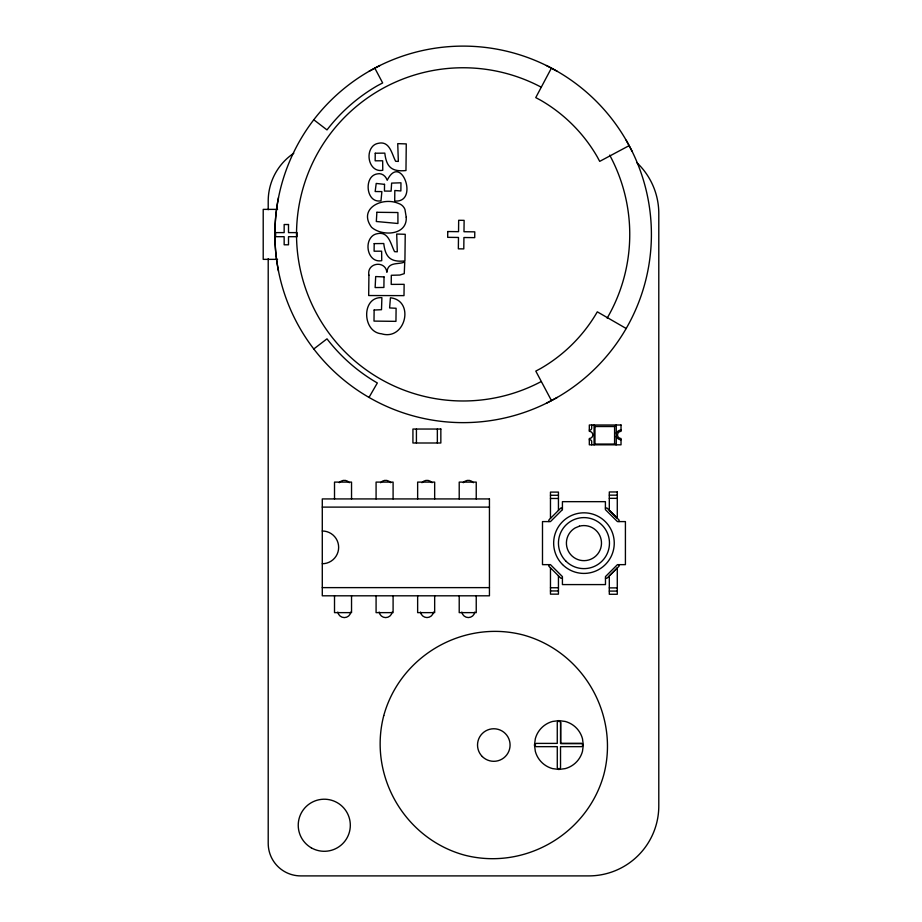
<?xml version="1.0" encoding="UTF-8"?>
<svg xmlns="http://www.w3.org/2000/svg" width="922" height="922" viewBox="0 0 922 922"><rect width="100%" height="100%" fill="white"/><g stroke="black" fill="none" stroke-linecap="round" stroke-linejoin="round"><path stroke-width="1.38" d="M278.49 197.642C273.753 221.833 273.753 246.9 278.49 271.103M551.379 68.17L535.751 97.605L540.603 100.198A154.931 154.931 0 0 1 597.306 156.901L599.703 161.373L629.092 145.664M369.007 397.417A188.272 188.272 0 0 1 369.007 71.328A188.272 188.272 0 0 1 651.405 234.372A188.272 188.272 0 0 1 369.007 397.417L377.34 382.976A171.596 171.596 0 0 1 326.999 338.835L313.78 348.977M594.967 426.529L614.594 426.529L616.265 425.007L616.265 444.819L614.594 444.058L594.967 444.058L594.079 444.819L594.079 425.007L594.967 426.529L594.967 444.058M369.007 71.328L379.876 65.52M546.412 403.225L557.268 397.417M277.568 209.375L263.208 209.375L263.208 259.359L277.568 259.359M616.184 433.006L616.83 432.487A4.829 4.829 0 0 1 621.025 430.078M616.184 436.809L616.83 437.328A4.829 4.829 0 0 0 621.025 439.748M609.304 495.149L617.279 495.149M550.469 495.275L558.444 495.275M550.469 498.468L558.444 498.468M609.304 498.341L617.279 498.341M322.285 507.112L489.444 507.112M562.42 508.034L560.83 508.034L548.867 519.996L548.867 521.587M605.408 508.034L606.999 508.034L619.031 519.996L619.031 521.587M562.42 578.198L560.83 578.198L548.867 566.235L548.867 564.644M605.477 578.198L606.999 578.198L619.031 566.235L619.031 564.644M322.285 587.625L489.444 587.625M550.469 587.763L558.444 587.763M609.304 587.89L617.279 587.89M550.469 590.956L558.444 590.956M609.304 591.083L617.279 591.083M560.53 722.249L560.53 743.409L581.69 743.409L583.315 745.034L582.485 751.349A24.41 24.41 0 0 1 565.221 768.614L558.905 769.444L552.589 768.614A24.41 24.41 0 0 1 535.325 751.349L534.495 745.034L535.325 738.718A24.41 24.41 0 0 1 552.589 721.453L558.905 720.624L565.221 721.453A24.41 24.41 0 0 1 582.485 738.718L583.315 745.034L581.69 746.659L560.53 746.659L560.53 767.819L558.905 769.444L557.28 767.819L557.28 746.659L536.108 746.659L534.495 745.034L536.108 743.397L557.268 743.397L557.268 722.249L558.905 720.624L560.691 722.422L560.691 743.57L581.851 743.57M546.412 65.52L557.268 71.328M626.188 328.497L597.306 311.832A154.931 154.931 0 0 1 540.603 368.535L535.797 371.105L551.437 400.528M313.78 119.756L326.999 129.91A171.596 171.596 0 0 1 377.34 85.758L382.653 82.922L374.839 68.205M626.188 140.236L631.996 151.104M614.594 426.529L614.594 444.058M591.693 425.007L591.693 428.177A1.948 1.948 0 0 1 589.319 430.078M591.693 444.819L591.693 441.65A1.948 1.948 0 0 0 589.319 439.748M558.444 510.431L558.444 492.094L550.469 492.094L550.469 518.394M558.444 575.812L558.444 594.148L550.469 594.148L550.469 567.837M476.236 498.929L476.236 482.102L459.214 482.102L459.214 498.929M476.236 595.808L476.236 612.634L459.214 612.634L459.214 595.808M437.351 429.041L437.351 442.998M434.665 498.929L434.665 482.102L417.643 482.102L417.643 498.929M434.665 595.808L434.665 612.634L417.643 612.634L417.643 595.808M416.421 429.041L416.421 442.998M393.095 498.929L393.095 482.102L376.084 482.102L376.084 498.929M393.095 595.808L393.095 612.634L376.084 612.634L376.084 595.808M351.536 498.929L351.536 482.102L334.513 482.102L334.513 498.929M351.536 595.808L351.536 612.634L334.513 612.634L334.513 595.808M268.21 209.732L268.21 201.088A57.533 57.533 0 0 1 293.784 153.248M268.21 258.69L268.21 843.353A32.547 32.547 0 0 0 300.756 875.9L588.789 875.9A70.003 70.003 0 0 0 658.792 805.897L658.792 213.558A70.003 70.003 0 0 0 636.641 162.468M350.833 612.093A6.604 6.604 0 0 1 337.809 612.093M392.173 612.093A6.604 6.604 0 0 1 379.149 612.093M433.501 612.093A6.604 6.604 0 0 1 420.49 612.093M474.842 612.093A6.604 6.604 0 0 1 461.83 612.093M463.259 482.702A6.604 6.604 0 0 1 473.401 482.702M421.93 482.702A6.604 6.604 0 0 1 432.061 482.702M380.59 482.702A6.604 6.604 0 0 1 390.732 482.702M339.25 482.702A6.604 6.604 0 0 1 349.392 482.702M322.285 531.003A16.366 16.366 0 0 1 338.651 547.368A16.366 16.366 0 0 1 322.285 563.734M609.696 155.126A166.605 166.605 0 0 1 607.149 318.159M541.179 381.57A166.605 166.605 0 0 1 296.527 234.488A166.605 166.605 0 0 1 540.972 87.06M368.915 275.148L368.685 295.536L403.997 295.628L404.136 284.333L391.205 284.391L391.308 275.286L399.86 275.044L404.251 273.638L404.758 262.009C397.935 264.937 387.966 261.272 386.883 272.29C385.35 259.82 366.472 262.793 368.915 275.148M374.194 243.627L374.102 251.199L381.627 251.187L381.731 260.672C369.399 263.081 364.386 246.197 370.759 237.749A9.831 9.831 0 0 1 376.994 233.762C388.773 230.788 390.698 244.365 394.593 251.683L397.29 251.798L396.702 234.038L405.231 234.292L404.919 260.938C391.032 262.309 385.384 257.86 383.759 243.523L374.194 243.627M375.242 153.225L375.15 160.808L382.665 160.785L382.768 170.282C370.448 172.691 365.435 155.806 371.797 147.359A9.831 9.831 0 0 1 378.032 143.371C389.81 140.398 391.746 153.974 395.642 161.292L398.339 161.408L397.739 143.648L406.268 143.901L405.968 170.547C392.081 171.918 386.433 167.47 384.808 153.133L375.242 153.225M374.125 310.034L373.998 321.098L395.953 321.352L396.103 308.271L389.614 307.936L390.421 297.783C415.142 300.445 405.519 341.117 381.501 333.787C362.069 332.174 361.251 296.411 381.892 297.679L381.501 309.7L374.125 310.034M384.52 184.342L384.451 191.061L391.112 191.142L391.631 183.109L400.966 182.798L400.863 190.946L394.823 190.508L394.697 200.984C419.556 203.347 401.116 152.015 387.217 180.297C385.742 175.883 381.673 172.645 376.937 173.958A9.658 9.658 0 0 0 370.932 177.658C364.928 185.645 368.742 203.151 380.982 200.823L381.881 191.603L375.162 191.522L376.211 183.443L384.52 184.342M384.025 276.911L383.898 287.468L375.139 287.56L375.68 276.554L384.025 276.911M447.746 231.537L447.689 237.334L458.476 237.461L458.349 248.836L463.789 248.894L463.927 237.519L474.715 237.645L474.784 231.848L463.985 231.733L464.123 220.358L458.672 220.289L458.545 231.664L447.746 231.537M376.891 212.291L376.314 221.499L397.935 223.493L397.901 212.533L376.891 212.291M406.233 217.235C407.317 235.536 382.054 236.608 371.566 227.285C357.701 208.51 382.4 196.421 398.488 203.451A10.084 10.084 0 0 1 404.942 209.375L406.233 217.235M383.771 715.553C368.143 775.575 404.528 838.594 464.319 855.074C524.341 870.691 587.36 834.306 603.841 774.515C619.469 714.504 583.084 651.474 523.293 634.993C463.27 619.377 400.252 655.761 383.771 715.553M562.42 509.624L550.469 521.587L542.493 521.587L542.493 564.644L550.469 564.644L562.42 576.607L562.42 584.583L605.477 584.583L605.477 576.607L617.44 564.644L625.416 564.644L625.416 521.587L617.44 521.587L605.408 509.624L605.408 501.66L562.42 501.66L562.42 509.624M617.279 567.964L609.304 575.927L609.304 594.275L617.279 594.275L617.279 567.964M579.408 526.174L575.178 527.926A17.541 17.541 0 0 0 573.887 557.487A17.541 17.541 0 0 0 601.225 546.158A17.541 17.541 0 0 0 579.408 526.174M288.505 224.519L284.16 224.519L284.16 232.609L275.62 232.609L275.62 236.689L284.16 236.689L284.16 244.791L288.505 244.791L288.505 236.689L297.034 236.689L297.034 232.609L288.505 232.609L288.505 224.519M621.025 425.007L589.319 425.007L589.319 431.346A3.573 3.573 0 0 1 592.811 434.907A3.573 3.573 0 0 1 589.319 438.48L589.319 444.819L621.025 444.819L621.025 438.48A3.573 3.573 0 0 1 617.533 434.907A3.573 3.573 0 0 1 621.025 431.346L621.025 425.007M440.843 429.041L412.929 429.041L412.929 442.998L440.843 442.998L440.843 429.041M617.279 491.968L609.304 491.968L609.304 510.304L617.279 518.268L617.279 491.968M489.444 498.929L322.285 498.929L322.285 595.808L489.444 595.808L489.444 498.929M311.256 847.802A26.035 26.035 0 0 0 350.314 825.259A26.035 26.035 0 0 0 311.256 802.705A26.035 26.035 0 0 0 311.256 847.802M562.524 564.541A30.299 30.299 0 0 0 613.222 550.953A30.299 30.299 0 0 0 576.112 513.854A30.299 30.299 0 0 0 562.524 564.541M565.912 561.152A25.516 25.516 0 0 0 608.601 549.719A25.516 25.516 0 0 0 577.345 518.475A25.516 25.516 0 0 0 565.912 561.152M482.298 756.547A16.273 16.273 0 0 0 509.52 749.252A16.273 16.273 0 0 0 489.594 729.314A16.273 16.273 0 0 0 482.298 756.547"/></g></svg>
